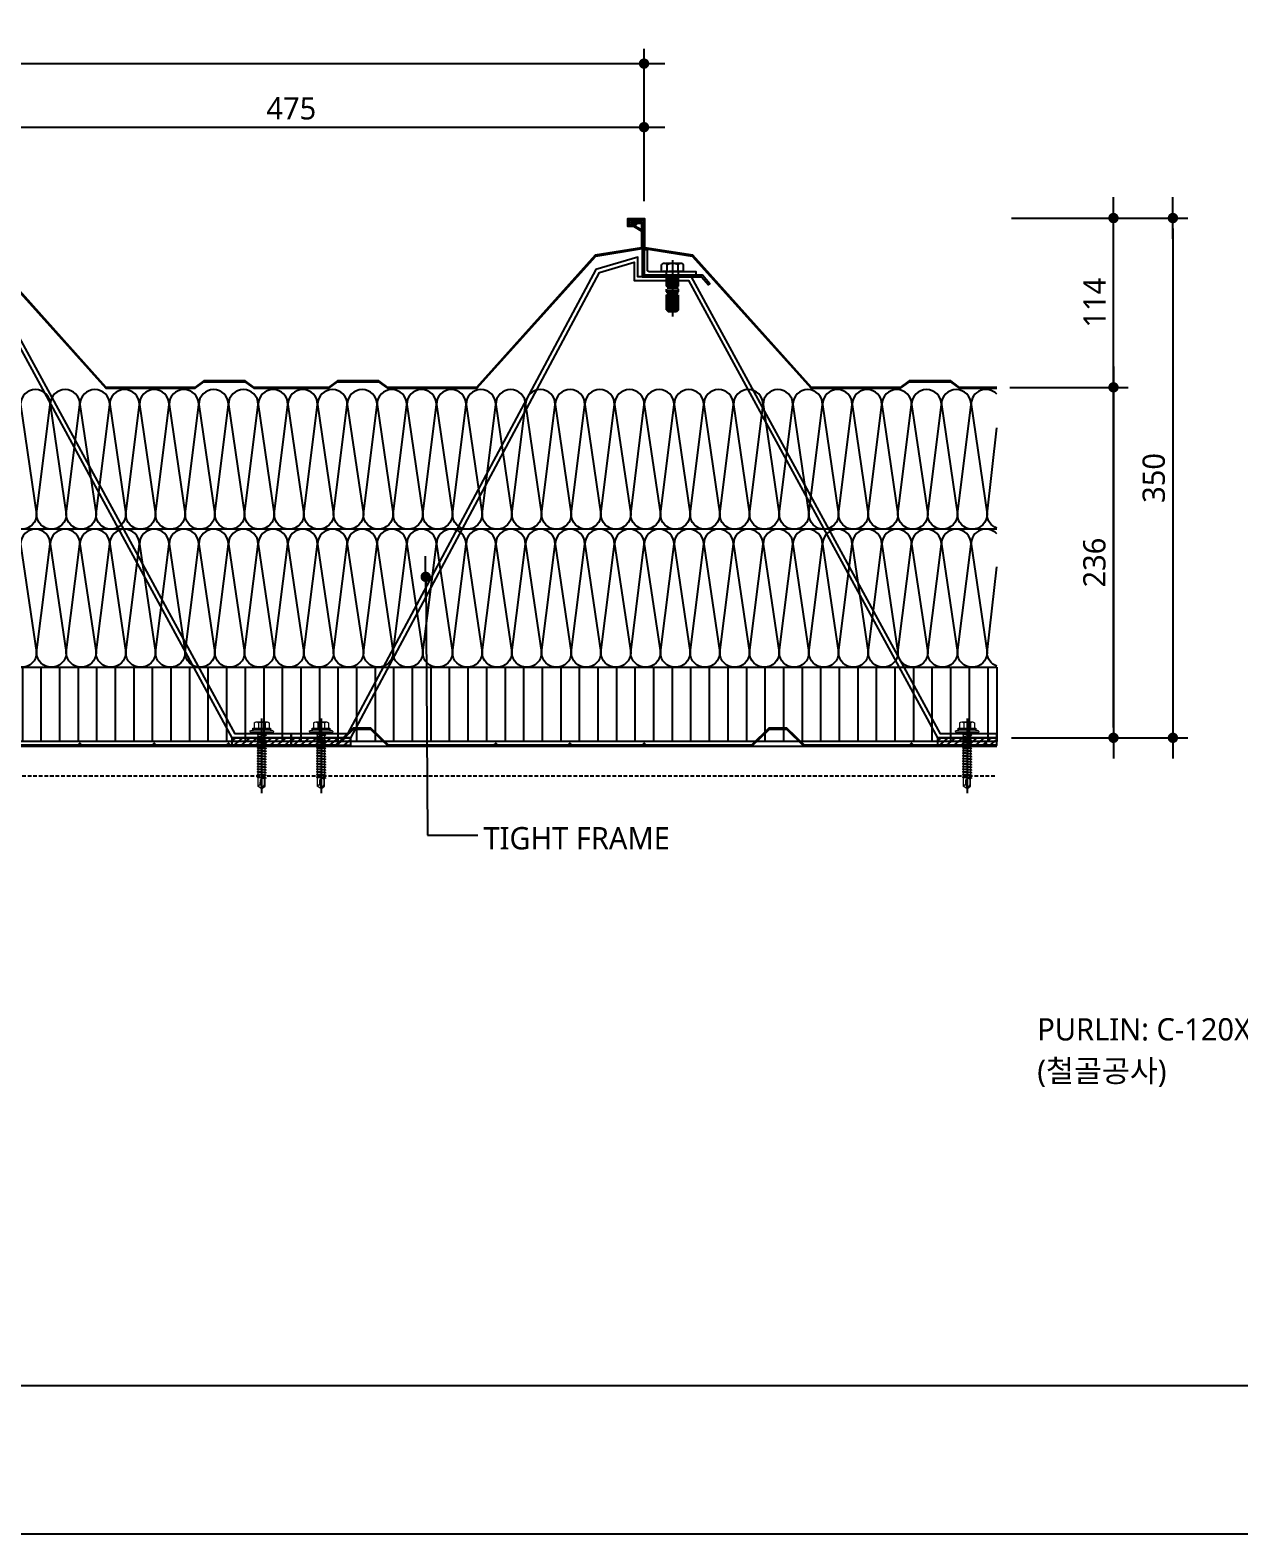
# Model space of a CAD drawing. Header units: millimetres. Extents: x -1365 to 31821, y 84 to 2865.
# Drawn here: x 24610 to 25424, y 1485 to 2498 of the extents above; entities that cross this region are included whole.
import ezdxf
from ezdxf.enums import TextEntityAlignment as Align

# ---------------------------------------------------------------- set-up
doc = ezdxf.new("R2010")
doc.units = ezdxf.units.MM
doc.header["$LTSCALE"] = 10
for name, pattern in [('CEN', [62, 60, -1, 0, -1]), ('CENTER', [2, 1.25, -0.25, 0.25, -0.25]), ('HID', [0.375, 0.25, -0.125])]:
    doc.linetypes.add(name, pattern=pattern)
doc.layers.get('DEFPOINTS').update_dxf_attribs({"color": 137})
for name, color, linetype in [('1', 7, 'Continuous'), ('2', 1, 'CENTER'), ('2SEC', 2, 'Continuous'), ('3', 3, 'Continuous'), ('6', 6, 'Continuous'), ('[]단열재', 8, 'Continuous'), ('A90-외벽마감상세도$0$ROOF DET(제일모직센타동)-120207(삼우수정)$0$3SEC', 3, 'Continuous'), ('AA-CLXK-CNTL(BLBR)', 11, 'CEN'), ('AA-METAL', 8, 'Continuous'), ('DIM', 7, 'Continuous'), ('SYM-LEAD', 6, 'Continuous'), ('TEXT', 3, 'Continuous')]:
    doc.layers.add(name, color=color, linetype=linetype)
doc.layers.add('SCREW', color=9, linetype='Continuous', lineweight=5)
doc.styles.add('맑은고딕', font='malgun.ttf')
doc.styles.add('스타일1', font='malgun.ttf')
doc.dimstyles.new('GAUN-10', dxfattribs={"dimscale": 10, "dimtxt": 1.5, "dimasz": 0.7, "dimexe": 1, "dimexo": 1, "dimgap": 0.5, "dimtad": 1, "dimdec": 0, "dimzin": 1, "dimdsep": 46, "dimlunit": 6, "dimtxsty": '맑은고딕', "dimblk": 'CJDOT', "dimcen": 0.09, "dimdle": 1, "dimclrd": 256, "dimclre": 256, "dimclrt": 3, "dimadec": 0, "dimazin": 0, "dimtfac": 1, "dimtdec": 0, "dimtix": 1, "dimtmove": 2, "dimatfit": 3, "dimldrblk": 'CJDOT', "dimfxl": 1, "dimtolj": 1, "dimtzin": 1, "dimarcsym": 0})

# ---------------------------------------------------------------- blocks, each defined once
blk = doc.blocks.new('CJDOT')
blk.add_line((-2, 0), (2, 0))
at = {"const_width": 0.5}
blk.add_lwpolyline([(-0.25, 0, 1), (0.25, 0, 1)], format="xyb", close=True, dxfattribs=at)
blk = doc.blocks.new('*D318')
at = {"layer": 'DEFPOINTS', "color": 0, "transparency": 16777216}
for p in [(25023.7, 2475.1), (24073.7, 2372.4), (25023.7, 2372.4)]:
    blk.add_point(p, dxfattribs=at)
at = {"layer": 'DIM', "lineweight": -2, "transparency": 16777216}
for p, q in [((24073.7, 2382.4), (24073.7, 2485.1)), ((25023.7, 2382.4), (25023.7, 2485.1)), ((24080.7, 2475.1), (25016.7, 2475.1))]:
    blk.add_line(p, q, dxfattribs=at)
at = {"layer": 'DIM', "lineweight": -2, "transparency": 16777216, "xscale": 7, "yscale": 7, "zscale": 7, "rotation": 180}
blk.add_blockref('CJDOT', (24073.7, 2475.1), dxfattribs=at)
at = {"layer": 'DIM', "lineweight": -2, "transparency": 16777216, "xscale": 7, "yscale": 7, "zscale": 7}
blk.add_blockref('CJDOT', (25023.7, 2475.1), dxfattribs=at)
at = {"layer": 'DIM', "color": 3, "transparency": 16777216, "insert": (24548.7, 2487.8), "char_height": 15, "attachment_point": 5, "style": '맑은고딕'}
blk.add_mtext('\\A1;950', dxfattribs=at)
blk = doc.blocks.new('*D320')
at = {"layer": 'DEFPOINTS', "color": 0, "transparency": 16777216}
for p in [(25023.7, 2432.3), (24548.7, 2382.4), (25023.7, 2382.4)]:
    blk.add_point(p, dxfattribs=at)
at = {"layer": 'DIM', "lineweight": -2, "transparency": 16777216}
for p, q in [((24548.7, 2392.4), (24548.7, 2442.3)), ((25023.7, 2392.4), (25023.7, 2442.3)), ((24555.7, 2432.3), (25016.7, 2432.3))]:
    blk.add_line(p, q, dxfattribs=at)
at = {"layer": 'DIM', "lineweight": -2, "transparency": 16777216, "xscale": 7, "yscale": 7, "zscale": 7, "rotation": 180}
blk.add_blockref('CJDOT', (24548.7, 2432.3), dxfattribs=at)
at = {"layer": 'DIM', "lineweight": -2, "transparency": 16777216, "xscale": 7, "yscale": 7, "zscale": 7}
blk.add_blockref('CJDOT', (25023.7, 2432.3), dxfattribs=at)
at = {"layer": 'DIM', "color": 3, "transparency": 16777216, "insert": (24786.2, 2444.9), "char_height": 15, "attachment_point": 5, "style": '맑은고딕'}
blk.add_mtext('\\A1;475', dxfattribs=at)
blk = doc.blocks.new('*D321')
at = {"layer": 'DEFPOINTS', "color": 0, "transparency": 16777216}
for p in [(25259.9, 2257.1), (25339.8, 2257.1), (25261.3, 2021.1)]:
    blk.add_point(p, dxfattribs=at)
at = {"layer": 'DIM', "lineweight": -2, "transparency": 16777216}
for p, q in [((25269.9, 2257.1), (25349.8, 2257.1)), ((25339.8, 2028.1), (25339.8, 2250.1)), ((25271.3, 2021.1), (25349.8, 2021.1))]:
    blk.add_line(p, q, dxfattribs=at)
at = {"layer": 'DIM', "lineweight": -2, "transparency": 16777216, "xscale": 7, "yscale": 7, "zscale": 7}
for p, rotation in [((25339.8, 2257.1), 90), ((25339.8, 2021.1), 270)]:
    blk.add_blockref('CJDOT', p, dxfattribs=dict(at, rotation=rotation))
at = {"layer": 'DIM', "color": 3, "transparency": 16777216, "insert": (25327, 2139.1), "char_height": 15, "attachment_point": 5, "rotation": 90, "style": '맑은고딕'}
blk.add_mtext('\\A1;236', dxfattribs=at)
blk = doc.blocks.new('*D322')
at = {"layer": 'DEFPOINTS', "color": 0, "transparency": 16777216}
for p in [(25261.2, 2371.1), (25339.8, 2371.1), (25259.9, 2257.1)]:
    blk.add_point(p, dxfattribs=at)
at = {"layer": 'DIM', "lineweight": -2, "transparency": 16777216}
for p, q in [((25271.2, 2371.1), (25349.8, 2371.1)), ((25339.8, 2264.1), (25339.8, 2364.1)), ((25269.9, 2257.1), (25349.8, 2257.1))]:
    blk.add_line(p, q, dxfattribs=at)
at = {"layer": 'DIM', "lineweight": -2, "transparency": 16777216, "xscale": 7, "yscale": 7, "zscale": 7}
for p, rotation in [((25339.8, 2371.1), 90), ((25339.8, 2257.1), 270)]:
    blk.add_blockref('CJDOT', p, dxfattribs=dict(at, rotation=rotation))
at = {"layer": 'DIM', "color": 3, "transparency": 16777216, "insert": (25327.1, 2314.1), "char_height": 15, "attachment_point": 5, "rotation": 90, "style": '맑은고딕'}
blk.add_mtext('\\A1;114', dxfattribs=at)
blk = doc.blocks.new('*D323')
at = {"layer": 'DEFPOINTS', "color": 0, "transparency": 16777216}
for p in [(25261.2, 2371.1), (25261.2, 2021.1), (25379.8, 2021.1)]:
    blk.add_point(p, dxfattribs=at)
at = {"layer": 'DIM', "lineweight": -2, "transparency": 16777216}
for p, q in [((25271.2, 2371.1), (25389.8, 2371.1)), ((25379.8, 2364.1), (25379.8, 2028.1)), ((25271.2, 2021.1), (25389.8, 2021.1))]:
    blk.add_line(p, q, dxfattribs=at)
at = {"layer": 'DIM', "lineweight": -2, "transparency": 16777216, "xscale": 7, "yscale": 7, "zscale": 7}
for p, rotation in [((25379.8, 2371.1), 90), ((25379.8, 2021.1), 270)]:
    blk.add_blockref('CJDOT', p, dxfattribs=dict(at, rotation=rotation))
at = {"layer": 'DIM', "color": 3, "transparency": 16777216, "insert": (25367, 2196.1), "char_height": 15, "attachment_point": 5, "rotation": 90, "style": '맑은고딕'}
blk.add_mtext('\\A1;350', dxfattribs=at)
blk = doc.blocks.new('FDSGSFDGSFDGSFDGGFH')
at = {"color": 1}
blk.add_line((6342950.5, -3408237.8), (6342950.5, -3408285.2), dxfattribs=at)
at = {"layer": '1', "color": 8}
for p, q in [((6342955, -3408253.3), (6342945.5, -3408253.3)), ((6342955.6, -3408251.6), (6342946.1, -3408251.6)), ((6342955, -3408256.7), (6342945.5, -3408256.7)), ((6342955, -3408260.1), (6342945.5, -3408260.1)), ((6342955, -3408263.5), (6342945.5, -3408263.5)), ((6342955.6, -3408255), (6342946.1, -3408255)), ((6342955.6, -3408258.4), (6342946.1, -3408258.4)), ((6342955.6, -3408261.8), (6342946.1, -3408261.8)), ((6342955.6, -3408265.2), (6342946.1, -3408265.2)), ((6342955, -3408266.9), (6342945.5, -3408266.9)), ((6342955, -3408270.3), (6342945.5, -3408270.3)), ((6342955, -3408273.7), (6342945.5, -3408273.7)), ((6342955, -3408277), (6342945.5, -3408277)), ((6342955.6, -3408268.6), (6342946.1, -3408268.6)), ((6342955.6, -3408272), (6342946.1, -3408272)), ((6342955.6, -3408275.4), (6342946.1, -3408275.4)), ((6342955.6, -3408278.7), (6342946.1, -3408278.7)), ((6342955.6, -3408279.6), (6342945.5, -3408279.6))]:
    blk.add_line(p, q, dxfattribs=at)
at = {"layer": '2', "color": 8}
for p, q in [((6342957.5, -3408240.6), (6342943.6, -3408240.6)), ((6342941.3, -3408247.4), (6342941.3, -3408241.6)), ((6342959.8, -3408247.4), (6342941.3, -3408247.4)), ((6342941.3, -3408247.4), (6342959.8, -3408247.4)), ((6342945.5, -3408279.6), (6342945.5, -3408247.4)), ((6342946.1, -3408251.6), (6342945.5, -3408249.9)), ((6342945.9, -3408247.4), (6342945.9, -3408241.6)), ((6342946.1, -3408280.2), (6342946.1, -3408251.6)), ((6342955, -3408251.6), (6342955.6, -3408249.9)), ((6342955, -3408280.2), (6342955, -3408251.6)), ((6342955.2, -3408247.4), (6342955.2, -3408241.6)), ((6342955.6, -3408279.6), (6342955.6, -3408247.4)), ((6342959.8, -3408247.4), (6342959.8, -3408241.6)), ((6342945.5, -3408279.6), (6342947.1, -3408281.3)), ((6342953.9, -3408281.3), (6342947.1, -3408281.3)), ((6342955.6, -3408279.6), (6342953.9, -3408281.3))]:
    blk.add_line(p, q, dxfattribs=at)
for centre, radius, start, end in [((6342943.6, -3408243.9), 3.29, 45.2164, 134.7836), ((6342950.5, -3408252.4), 11.8, 66.8008, 113.1992), ((6342957.5, -3408243.9), 3.29, 45.2164, 134.7836)]:
    blk.add_arc(centre, radius, start, end, dxfattribs=at)
blk = doc.blocks.new('dsgfdsgsfdgfdsgsdfgfdsg')
at = {"layer": 'AA-CLXK-CNTL(BLBR)', "color": 1}
blk.add_line((-48395.6, -8302.7), (-48395.6, -8353), dxfattribs=at)
at = {"layer": 'SCREW', "color": 8}
for p, q in [((-48403.6, -8311.4), (-48401.1, -8310.2)), ((-48403.6, -8311.4), (-48387.6, -8311.4)), ((-48403.6, -8311.4), (-48403.3, -8312.2)), ((-48388, -8312.2), (-48403.3, -8312.2)), ((-48400.6, -8305.7), (-48400.6, -8309.4)), ((-48399.3, -8305.2), (-48392, -8305.2)), ((-48398.8, -8314.1), (-48392.5, -8313.6)), ((-48398.8, -8314.1), (-48398.1, -8313.7)), ((-48398.8, -8314.1), (-48398.1, -8314.4)), ((-48398.1, -8313.7), (-48398.1, -8312.2)), ((-48398.1, -8313.7), (-48393.2, -8313.2)), ((-48398.1, -8314.4), (-48393.2, -8313.9)), ((-48397.9, -8305.7), (-48397.9, -8309.4)), ((-48393.4, -8305.7), (-48393.4, -8309.4)), ((-48393.2, -8313.2), (-48393.2, -8312.2)), ((-48392.5, -8313.6), (-48393.2, -8313.2)), ((-48392.5, -8313.6), (-48393.2, -8313.9)), ((-48393.2, -8315), (-48393.2, -8313.9)), ((-48393.2, -8315), (-48393.2, -8313.9)), ((-48390.6, -8305.7), (-48390.6, -8309.4)), ((-48387.6, -8311.4), (-48390.1, -8310.2)), ((-48387.6, -8311.4), (-48388, -8312.2)), ((-48398.8, -8315.9), (-48392.5, -8315.4)), ((-48398.8, -8315.9), (-48398.1, -8315.5)), ((-48398.8, -8315.9), (-48398.1, -8316.2)), ((-48398.8, -8317.7), (-48392.5, -8317.2)), ((-48398.8, -8317.7), (-48398.1, -8317.3)), ((-48398.8, -8317.7), (-48398.1, -8318)), ((-48398.8, -8319.5), (-48392.5, -8319)), ((-48398.8, -8319.5), (-48398.1, -8319.1)), ((-48398.8, -8319.5), (-48398.1, -8319.8)), ((-48398.8, -8321.3), (-48392.5, -8320.8)), ((-48398.8, -8321.3), (-48398.1, -8320.9)), ((-48398.8, -8321.3), (-48398.1, -8321.6)), ((-48398.8, -8323.1), (-48392.5, -8322.6)), ((-48398.8, -8323.1), (-48398.1, -8322.7)), ((-48398.8, -8323.1), (-48398.1, -8323.4)), ((-48398.1, -8315.5), (-48398.1, -8314.4)), ((-48398.1, -8315.5), (-48398.1, -8314.4)), ((-48398.1, -8315.5), (-48393.2, -8315)), ((-48398.1, -8316.2), (-48393.2, -8315.7)), ((-48398.1, -8317.3), (-48398.1, -8316.2)), ((-48398.1, -8317.3), (-48398.1, -8316.2)), ((-48398.1, -8317.3), (-48393.2, -8316.8)), ((-48398.1, -8318), (-48393.2, -8317.5)), ((-48398.1, -8320.9), (-48398.1, -8318)), ((-48398.1, -8319.1), (-48398.1, -8318)), ((-48398.1, -8319.1), (-48393.2, -8318.6)), ((-48398.1, -8319.8), (-48393.2, -8319.3)), ((-48398.1, -8320.9), (-48398.1, -8319.8)), ((-48398.1, -8320.9), (-48393.2, -8320.4)), ((-48398.1, -8321.6), (-48393.2, -8321.1)), ((-48398.1, -8322.7), (-48398.1, -8321.6)), ((-48398.1, -8322.7), (-48393.2, -8322.2)), ((-48398.1, -8323.4), (-48393.2, -8322.9)), ((-48398.1, -8324.5), (-48398.1, -8323.4)), ((-48398.1, -8324.5), (-48393.2, -8324)), ((-48392.5, -8315.4), (-48393.2, -8315)), ((-48392.5, -8315.4), (-48393.2, -8315.7)), ((-48393.2, -8316.8), (-48393.2, -8315.7)), ((-48393.2, -8316.8), (-48393.2, -8315.7)), ((-48392.5, -8317.2), (-48393.2, -8316.8)), ((-48392.5, -8317.2), (-48393.2, -8317.5)), ((-48393.2, -8318.6), (-48393.2, -8317.5)), ((-48393.2, -8318.6), (-48393.2, -8317.5)), ((-48392.5, -8319), (-48393.2, -8318.6)), ((-48392.5, -8319), (-48393.2, -8319.3)), ((-48393.2, -8320.4), (-48393.2, -8319.3)), ((-48393.2, -8320.4), (-48393.2, -8319.3)), ((-48392.5, -8320.8), (-48393.2, -8320.4)), ((-48392.5, -8320.8), (-48393.2, -8321.1)), ((-48393.2, -8322.2), (-48393.2, -8321.1)), ((-48392.5, -8322.6), (-48393.2, -8322.2)), ((-48392.5, -8322.6), (-48393.2, -8322.9)), ((-48393.2, -8324), (-48393.2, -8322.9)), ((-48392.5, -8324.4), (-48393.2, -8324)), ((-48398.8, -8324.9), (-48392.5, -8324.4)), ((-48398.8, -8324.9), (-48398.1, -8324.5)), ((-48398.8, -8324.9), (-48398.1, -8325.2)), ((-48398.8, -8326.7), (-48392.5, -8326.2)), ((-48398.8, -8326.7), (-48398.1, -8326.3)), ((-48398.8, -8326.7), (-48398.1, -8327)), ((-48398.8, -8328.5), (-48392.5, -8328)), ((-48398.8, -8328.5), (-48398.1, -8328.1)), ((-48398.8, -8328.5), (-48398.1, -8328.8)), ((-48398.8, -8330.3), (-48392.5, -8329.8)), ((-48398.8, -8330.3), (-48398.1, -8329.9)), ((-48398.8, -8330.3), (-48398.1, -8330.6)), ((-48398.8, -8332.1), (-48392.5, -8331.6)), ((-48398.8, -8332.1), (-48398.1, -8331.7)), ((-48398.8, -8332.1), (-48398.1, -8332.4)), ((-48398.8, -8333.9), (-48392.5, -8333.4)), ((-48398.8, -8333.9), (-48398.1, -8333.5)), ((-48398.8, -8333.9), (-48398.1, -8334.2)), ((-48398.1, -8325.2), (-48393.2, -8324.7)), ((-48398.1, -8326.3), (-48398.1, -8325.2)), ((-48398.1, -8326.3), (-48393.2, -8325.8)), ((-48398.1, -8327), (-48393.2, -8326.5)), ((-48398.1, -8328.1), (-48398.1, -8327)), ((-48398.1, -8328.1), (-48393.2, -8327.6)), ((-48398.1, -8328.8), (-48393.2, -8328.3)), ((-48398.1, -8329.9), (-48398.1, -8328.8)), ((-48398.1, -8329.9), (-48393.2, -8329.4)), ((-48398.1, -8330.6), (-48393.2, -8330.1)), ((-48398.1, -8331.7), (-48398.1, -8330.6)), ((-48398.1, -8331.7), (-48393.2, -8331.2)), ((-48398.1, -8332.4), (-48393.2, -8331.9)), ((-48398.1, -8333.5), (-48398.1, -8332.4)), ((-48398.1, -8333.5), (-48393.2, -8333)), ((-48398.1, -8334.2), (-48393.2, -8333.7)), ((-48398.1, -8335.3), (-48398.1, -8334.2)), ((-48392.5, -8324.4), (-48393.2, -8324.7)), ((-48393.2, -8325.8), (-48393.2, -8324.7)), ((-48392.5, -8326.2), (-48393.2, -8325.8)), ((-48392.5, -8326.2), (-48393.2, -8326.5)), ((-48393.2, -8327.6), (-48393.2, -8326.5)), ((-48392.5, -8328), (-48393.2, -8327.6)), ((-48392.5, -8328), (-48393.2, -8328.3)), ((-48393.2, -8329.4), (-48393.2, -8328.3)), ((-48392.5, -8329.8), (-48393.2, -8329.4)), ((-48392.5, -8329.8), (-48393.2, -8330.1)), ((-48393.2, -8331.2), (-48393.2, -8330.1)), ((-48392.5, -8331.6), (-48393.2, -8331.2)), ((-48392.5, -8331.6), (-48393.2, -8331.9)), ((-48393.2, -8333), (-48393.2, -8331.9)), ((-48392.5, -8333.4), (-48393.2, -8333)), ((-48392.5, -8333.4), (-48393.2, -8333.7)), ((-48393.2, -8334.8), (-48393.2, -8333.7)), ((-48398.8, -8335.7), (-48392.5, -8335.2)), ((-48398.8, -8335.7), (-48398.1, -8335.3)), ((-48398.8, -8335.7), (-48398.1, -8336)), ((-48398.8, -8337.5), (-48392.5, -8337)), ((-48398.8, -8337.5), (-48398.1, -8337.1)), ((-48398.8, -8337.5), (-48398.1, -8337.8)), ((-48398.8, -8339.3), (-48392.5, -8338.8)), ((-48398.8, -8339.3), (-48398.1, -8338.9)), ((-48398.8, -8339.3), (-48398.1, -8339.6)), ((-48398.8, -8341.1), (-48392.5, -8340.6)), ((-48398.8, -8341.1), (-48398.1, -8340.7)), ((-48398.8, -8341.1), (-48398.1, -8341.4)), ((-48398.8, -8342.9), (-48392.5, -8342.4)), ((-48398.8, -8342.9), (-48398.1, -8342.5)), ((-48398.8, -8342.9), (-48398.1, -8343.2)), ((-48398.1, -8335.3), (-48393.2, -8334.8)), ((-48398.1, -8336), (-48393.2, -8335.5)), ((-48398.1, -8337.1), (-48398.1, -8336)), ((-48398.1, -8337.1), (-48393.2, -8336.6)), ((-48398.1, -8337.8), (-48393.2, -8337.3)), ((-48398.1, -8338.9), (-48398.1, -8337.8)), ((-48398.1, -8338.9), (-48393.2, -8338.4)), ((-48398.1, -8339.6), (-48393.2, -8339.1)), ((-48398.1, -8340.7), (-48398.1, -8339.6)), ((-48398.1, -8340.7), (-48393.2, -8340.2)), ((-48398.1, -8341.4), (-48393.2, -8340.9)), ((-48398.1, -8342.5), (-48398.1, -8341.4)), ((-48398.1, -8342.5), (-48393.2, -8342)), ((-48398.1, -8343.2), (-48397, -8343.1)), ((-48397.9, -8348.4), (-48397.9, -8343.2)), ((-48397.9, -8343.2), (-48397.9, -8343.2)), ((-48397.4, -8344), (-48397.9, -8344.2)), ((-48397.8, -8348.2), (-48397.8, -8344.1)), ((-48397, -8343.1), (-48397.4, -8344)), ((-48397.4, -8344), (-48397.4, -8347.4)), ((-48396, -8343), (-48393.1, -8342.7)), ((-48392.5, -8335.2), (-48393.2, -8334.8)), ((-48392.5, -8335.2), (-48393.2, -8335.5)), ((-48393.2, -8336.6), (-48393.2, -8335.5)), ((-48392.5, -8337), (-48393.2, -8336.6)), ((-48392.5, -8337), (-48393.2, -8337.3)), ((-48393.2, -8338.4), (-48393.2, -8337.3)), ((-48392.5, -8338.8), (-48393.2, -8338.4)), ((-48392.5, -8338.8), (-48393.2, -8339.1)), ((-48393.2, -8340.2), (-48393.2, -8339.1)), ((-48392.5, -8340.6), (-48393.2, -8340.2)), ((-48392.5, -8340.6), (-48393.2, -8340.9)), ((-48393.2, -8342), (-48393.2, -8340.9)), ((-48392.5, -8342.4), (-48393.2, -8342)), ((-48392.5, -8342.4), (-48393.1, -8342.7)), ((-48393.1, -8342.7), (-48393.1, -8348.4)), ((-48395.6, -8350.2), (-48397.9, -8348.4)), ((-48395.6, -8350.2), (-48397.8, -8348.2)), ((-48397.4, -8347.4), (-48395.6, -8350.2)), ((-48394.8, -8347.2), (-48395.6, -8350.2)), ((-48395.6, -8350.2), (-48393.1, -8348.4)), ((-48394.8, -8347.2), (-48393.1, -8348.4))]:
    blk.add_line(p, q, dxfattribs=at)
blk.add_lwpolyline([(-48389.6, -8310), (-48389.6, -8309.5, 0.414214), (-48389.8, -8309.4), (-48400.6, -8309.4), (-48401.5, -8309.4, 0.414214), (-48401.6, -8309.5), (-48401.6, -8310, 0.414214), (-48401.5, -8310.2), (-48389.8, -8310.2, 0.414214)], format="xyb", close=True, dxfattribs=at)
for centre, radius, start, end in [((-48399.3, -8307.2), 2.07, 48.3968, 131.6032), ((-48395.6, -8310.3), 5.11, 63.8596, 116.1404), ((-48392, -8307.2), 2.07, 48.3968, 131.6032), ((-48396.3, -8344.4), 1.41, 2.6881, 120.338), ((-48405, -8346.3), 10.3, 354.5451, 11.0231)]:
    blk.add_arc(centre, radius, start, end, dxfattribs=at)

msp = doc.modelspace()

# ---------------------------------------------------------------- hatches: boundary and pattern name
at = {"layer": '1'}
h = msp.add_hatch(dxfattribs=at)
h.set_pattern_fill('ANSI31', color=256, angle=-4.1743)
h.set_pattern_definition([(40.825725986, (-5332870.3334, 6556916.2916), (-2.0756893693, 2.4025275528), [])])
h.paths.add_polyline_path([(24746.2, 2021.1), (24746.2, 2016.1), (24786.2, 2016.1), (24786.2, 2021.1)])
h = msp.add_hatch(dxfattribs=at)
h.set_pattern_fill('ANSI31', color=256, angle=-4.1743)
h.set_pattern_definition([(40.825725986, (-5332830.3334, 6556916.2916), (-2.0756893693, 2.4025275528), [])])
h.paths.add_polyline_path([(24786.2, 2021.1), (24786.2, 2016.1), (24826.2, 2016.1), (24826.2, 2021.1)])
h = msp.add_hatch(dxfattribs=at)
h.set_pattern_fill('ANSI31', color=256, angle=-4.1743)
h.set_pattern_definition([(40.825725986, (-5332395.3334, 6556916.2916), (-2.0756893693, 2.4025275528), [])])
h.paths.add_polyline_path([(25221.2, 2021.1), (25221.2, 2016.1), (25261.2, 2016.1), (25261.2, 2021.1)])
at = {"layer": '[]단열재'}
h = msp.add_hatch(dxfattribs=at)
h.set_pattern_fill('ANSI31', color=256, scale=100, angle=45)
h.set_pattern_definition([(90, (-6310169.697, 3395986.813), (-12.5, 3e-15), [])])
h.paths.add_polyline_path([(25261.2, 2068.6), (25261.2, 2018.6), (23836.2, 2018.6), (23836.2, 2068.6)])

# ---------------------------------------------------------------- linework, layer by layer
for p, q in [((25339.8, 2258.6), (25339.8, 2030.6)), ((23836.2, 2015.5), (25261.2, 2015.5)), ((23782.7, 1585), (27219.6, 1585)), ((23780.5, 1485), (27217.4, 1485))]:
    msp.add_line(p, q)
at = {"linetype": 'HID'}
msp.add_line((23836.2, 1995.5), (25261.2, 1995.5), dxfattribs=at)
at = {"layer": '1'}
for points in [[(24746.2, 2021.1), (24746.2, 2016.1), (24786.2, 2016.1), (24786.2, 2021.1)], [(24786.2, 2021.1), (24786.2, 2016.1), (24826.2, 2016.1), (24826.2, 2021.1)], [(25221.2, 2021.1), (25221.2, 2016.1), (25261.2, 2016.1), (25261.2, 2021.1)]]:
    msp.add_lwpolyline(points, close=True, dxfattribs=at)
at = {"layer": '2SEC'}
for points in [[(24571.4, 2015.5), (24642.7, 2015.5), (24643.8, 2016.7), (24645, 2015.5), (24692.7, 2015.5), (24693.8, 2016.7), (24695, 2015.5), (24742.7, 2015.5), (24743.8, 2016.7), (24745, 2015.5), (24816.2, 2015.5), (24828.1, 2026.9), (24833.8, 2026.9), (24839.6, 2026.9), (24851.4, 2015.5), (24922.7, 2015.5), (24923.8, 2016.7), (24925, 2015.5), (24972.7, 2015.5), (24973.8, 2016.7), (24975, 2015.5), (25022.7, 2015.5), (25023.8, 2016.7), (25025, 2015.5), (25096.2, 2015.5), (25108.1, 2026.9), (25113.8, 2026.9), (25119.6, 2026.9), (25131.4, 2015.5), (25202.7, 2015.5), (25203.8, 2016.7), (25205, 2015.5), (25252.7, 2015.5), (25253.8, 2016.7), (25255, 2015.5), (25261.2, 2015.5)], [(25261.2, 2016.1), (25255.2, 2016.1), (25253.8, 2017.5), (25252.4, 2016.1), (25205.2, 2016.1), (25203.8, 2017.5), (25202.4, 2016.1), (25131.7, 2016.1), (25119.8, 2027.5), (25113.8, 2027.5), (25107.8, 2027.5), (25096, 2016.1), (25025.2, 2016.1), (25023.8, 2017.5), (25022.4, 2016.1), (24975.2, 2016.1), (24973.8, 2017.5), (24972.4, 2016.1), (24925.2, 2016.1), (24923.8, 2017.5), (24922.4, 2016.1), (24851.7, 2016.1), (24839.8, 2027.5), (24833.8, 2027.5), (24827.8, 2027.5), (24816, 2016.1), (24745.2, 2016.1), (24743.8, 2017.5), (24742.4, 2016.1), (24695.2, 2016.1), (24693.8, 2017.5), (24692.4, 2016.1), (24645.2, 2016.1), (24643.8, 2017.5), (24642.4, 2016.1), (24571.7, 2016.1)]]:
    msp.add_lwpolyline(points, dxfattribs=at)
at = {"layer": '3'}
for points in [[(24351.2, 2021.1), (24518.7, 2334.5), (24542.1, 2341.3), (24542.1, 2329), (24578.6, 2329), (24746.2, 2021.1), (24786.2, 2021.1), (24786.2, 2023.7), (24748.3, 2023.7), (24580.7, 2331.5), (24544.6, 2331.5), (24544.6, 2344.7), (24516.3, 2336.4), (24349.1, 2023.7), (24311.2, 2023.7), (24311.2, 2021.1), (24351.2, 2021.1)], [(24826.2, 2021.1), (24993.7, 2334.5), (25017.1, 2341.3), (25017.1, 2329), (25053.6, 2329), (25221.2, 2021.1), (25261.2, 2021.1), (25261.2, 2023.7), (25223.3, 2023.7), (25055.7, 2331.5), (25019.6, 2331.5), (25019.6, 2344.7), (24991.3, 2336.4), (24824.1, 2023.7), (24786.2, 2023.7), (24786.2, 2021.1), (24826.2, 2021.1)]]:
    msp.add_lwpolyline(points, close=True, dxfattribs=at)
at = {"layer": '6'}
for points in [[(25261.2, 2257.1), (25236.2, 2257.1), (25230.2, 2261.5), (25202.2, 2261.5), (25196.2, 2257.1), (25136.5, 2257.1), (25056.5, 2346.1), (25024.3, 2351.1), (25024.3, 2370.5), (25012.5, 2370.5), (25012.5, 2365.6), (25016.5, 2365.6), (25021.7, 2362.6), (25022, 2363.2), (25016.6, 2366.2), (25013.1, 2366.2), (25013.1, 2369.9), (25023.7, 2369.9), (25023.7, 2350.5), (25056.2, 2345.5), (25136.2, 2256.5), (25196.4, 2256.5), (25202.4, 2260.9), (25230, 2260.9), (25236, 2256.5), (25261.2, 2256.5)], [(24581.9, 2344.8), (24661.2, 2256.5), (24721.4, 2256.5), (24727.4, 2260.9), (24755, 2260.9), (24761, 2256.5), (24811.4, 2256.5), (24817.4, 2260.9), (24845, 2260.9), (24851, 2256.5), (24911.2, 2256.5), (24991.2, 2345.5), (25022.5, 2350.5), (25022.5, 2368.3), (25015.6, 2368.3), (25015.6, 2367.7), (25021.9, 2367.7), (25021.9, 2351.1), (25021.9, 2351.1), (24990.9, 2346.1), (24911, 2257.1), (24851.2, 2257.1), (24845.2, 2261.5), (24817.2, 2261.5), (24811.2, 2257.1), (24761.2, 2257.1), (24755.2, 2261.5), (24727.2, 2261.5), (24721.2, 2257.1), (24661.5, 2257.1), (24582.2, 2345.4)]]:
    msp.add_lwpolyline(points, dxfattribs=at)
at = {"layer": '[]단열재'}
msp.add_line((25261.3, 2161.6), (23836.2, 2161.6), dxfattribs=at)
for points in [[(24723.9, 2245.6, 1), (24703.9, 2245.6), (24714.7, 2171.6, -1), (24694.7, 2171.6), (24703.9, 2245.6, 1), (24683.9, 2245.6), (24694.7, 2171.6, -1), (24674.7, 2171.6), (24683.9, 2245.6, 1), (24663.9, 2245.6), (24674.7, 2171.6, -1), (24654.7, 2171.6), (24663.9, 2245.6, 1), (24643.9, 2245.6), (24654.7, 2171.6, -1), (24634.7, 2171.6), (24643.9, 2245.6, 1), (24623.9, 2245.6), (24634.7, 2171.6, -1), (24614.7, 2171.6), (24623.9, 2245.6, 1), (24603.9, 2245.6), (24614.7, 2171.6, -1), (24594.7, 2171.6)], [(24883.9, 2245.6, 1), (24863.9, 2245.6), (24874.7, 2171.6, -1), (24854.7, 2171.6), (24863.9, 2245.6, 1), (24843.9, 2245.6), (24854.7, 2171.6, -1), (24834.7, 2171.6), (24843.9, 2245.6, 1), (24823.9, 2245.6), (24834.7, 2171.6, -1), (24814.7, 2171.6), (24823.9, 2245.6, 1), (24803.9, 2245.6), (24814.7, 2171.6, -1), (24794.7, 2171.6), (24803.9, 2245.6, 1), (24783.9, 2245.6), (24794.7, 2171.6, -1), (24774.7, 2171.6), (24783.9, 2245.6, 1), (24763.9, 2245.6), (24774.7, 2171.6, -1), (24754.7, 2171.6), (24763.9, 2245.6, 1), (24743.9, 2245.6), (24754.7, 2171.6, -1), (24734.7, 2171.6), (24743.9, 2245.6, 1), (24723.9, 2245.6), (24734.7, 2171.6, -1), (24714.7, 2171.6), (24723.9, 2245.6)], [(25043.9, 2245.6, 1), (25023.9, 2245.6), (25034.7, 2171.6, -1), (25014.7, 2171.6), (25023.9, 2245.6, 1), (25003.9, 2245.6), (25014.7, 2171.6, -1), (24994.7, 2171.6), (25003.9, 2245.6, 1), (24983.9, 2245.6), (24994.7, 2171.6, -1), (24974.7, 2171.6), (24983.9, 2245.6, 1), (24963.9, 2245.6), (24974.7, 2171.6, -1), (24954.7, 2171.6), (24963.9, 2245.6, 1), (24943.9, 2245.6), (24954.7, 2171.6, -1), (24934.7, 2171.6), (24943.9, 2245.6, 1), (24923.9, 2245.6), (24934.7, 2171.6, -1), (24914.7, 2171.6), (24923.9, 2245.6, 1), (24903.9, 2245.6), (24914.7, 2171.6, -1), (24894.7, 2171.6), (24903.9, 2245.6, 1), (24883.9, 2245.6), (24894.7, 2171.6, -1), (24874.7, 2171.6), (24883.9, 2245.6)], [(25203.9, 2245.6, 1), (25183.9, 2245.6), (25194.7, 2171.6, -1), (25174.7, 2171.6), (25183.9, 2245.6, 1), (25163.9, 2245.6), (25174.7, 2171.6, -1), (25154.7, 2171.6), (25163.9, 2245.6, 1), (25143.9, 2245.6), (25154.7, 2171.6, -1), (25134.7, 2171.6), (25143.9, 2245.6, 1), (25123.9, 2245.6), (25134.7, 2171.6, -1), (25114.7, 2171.6), (25123.9, 2245.6, 1), (25103.9, 2245.6), (25114.7, 2171.6, -1), (25094.7, 2171.6), (25103.9, 2245.6, 1), (25083.9, 2245.6), (25094.7, 2171.6, -1), (25074.7, 2171.6), (25083.9, 2245.6, 1), (25063.9, 2245.6), (25074.7, 2171.6, -1), (25054.7, 2171.6), (25063.9, 2245.6, 1), (25043.9, 2245.6), (25054.7, 2171.6, -1), (25034.7, 2171.6), (25043.9, 2245.6)], [(25261.2, 2252.5, 0.68128), (25243.9, 2245.6), (25254.7, 2171.6, -1), (25234.7, 2171.6), (25243.9, 2245.6, 1), (25223.9, 2245.6), (25234.7, 2171.6, -1), (25214.7, 2171.6), (25223.9, 2245.6, 1), (25203.9, 2245.6), (25214.7, 2171.6, -1), (25194.7, 2171.6), (25203.9, 2245.6)], [(24875.2, 2168.6, -0.076942), (24874.7, 2171.6), (24883.9, 2245.6)], [(25261.2, 2162.3, -0.313898), (25254.7, 2171.6), (25261.2, 2229.9)], [(24723.9, 2151.6, 1), (24703.9, 2151.6), (24714.7, 2078.6, -1), (24694.7, 2078.6), (24703.9, 2151.6, 1), (24683.9, 2151.6), (24694.7, 2078.6, -1), (24674.7, 2078.6), (24683.9, 2151.6, 1), (24663.9, 2151.6), (24674.7, 2078.6, -1), (24654.7, 2078.6), (24663.9, 2151.6, 1), (24643.9, 2151.6), (24654.7, 2078.6, -1), (24634.7, 2078.6), (24643.9, 2151.6, 1), (24623.9, 2151.6), (24634.7, 2078.6, -1), (24614.7, 2078.6), (24623.9, 2151.6, 1), (24603.9, 2151.6), (24614.7, 2078.6, -1), (24594.7, 2078.6)], [(24883.9, 2151.6, 1), (24863.9, 2151.6), (24874.7, 2078.6, -1), (24854.7, 2078.6), (24863.9, 2151.6, 1), (24843.9, 2151.6), (24854.7, 2078.6, -1), (24834.7, 2078.6), (24843.9, 2151.6, 1), (24823.9, 2151.6), (24834.7, 2078.6, -1), (24814.7, 2078.6), (24823.9, 2151.6, 1), (24803.9, 2151.6), (24814.7, 2078.6, -1), (24794.7, 2078.6), (24803.9, 2151.6, 1), (24783.9, 2151.6), (24794.7, 2078.6, -1), (24774.7, 2078.6), (24783.9, 2151.6, 1), (24763.9, 2151.6), (24774.7, 2078.6, -1), (24754.7, 2078.6), (24763.9, 2151.6, 1), (24743.9, 2151.6), (24754.7, 2078.6, -1), (24734.7, 2078.6), (24743.9, 2151.6, 1), (24723.9, 2151.6), (24734.7, 2078.6, -1), (24714.7, 2078.6), (24723.9, 2151.6)], [(25043.9, 2151.6, 1), (25023.9, 2151.6), (25034.7, 2078.6, -1), (25014.7, 2078.6), (25023.9, 2151.6, 1), (25003.9, 2151.6), (25014.7, 2078.6, -1), (24994.7, 2078.6), (25003.9, 2151.6, 1), (24983.9, 2151.6), (24994.7, 2078.6, -1), (24974.7, 2078.6), (24983.9, 2151.6, 1), (24963.9, 2151.6), (24974.7, 2078.6, -1), (24954.7, 2078.6), (24963.9, 2151.6, 1), (24943.9, 2151.6), (24954.7, 2078.6, -1), (24934.7, 2078.6), (24943.9, 2151.6, 1), (24923.9, 2151.6), (24934.7, 2078.6, -1), (24914.7, 2078.6), (24923.9, 2151.6, 1), (24903.9, 2151.6), (24914.7, 2078.6, -1), (24894.7, 2078.6), (24903.9, 2151.6, 1), (24883.9, 2151.6), (24894.7, 2078.6, -1), (24874.7, 2078.6), (24883.9, 2151.6)], [(25203.9, 2151.6, 1), (25183.9, 2151.6), (25194.7, 2078.6, -1), (25174.7, 2078.6), (25183.9, 2151.6, 1), (25163.9, 2151.6), (25174.7, 2078.6, -1), (25154.7, 2078.6), (25163.9, 2151.6, 1), (25143.9, 2151.6), (25154.7, 2078.6, -1), (25134.7, 2078.6), (25143.9, 2151.6, 1), (25123.9, 2151.6), (25134.7, 2078.6, -1), (25114.7, 2078.6), (25123.9, 2151.6, 1), (25103.9, 2151.6), (25114.7, 2078.6, -1), (25094.7, 2078.6), (25103.9, 2151.6, 1), (25083.9, 2151.6), (25094.7, 2078.6, -1), (25074.7, 2078.6), (25083.9, 2151.6, 1), (25063.9, 2151.6), (25074.7, 2078.6, -1), (25054.7, 2078.6), (25063.9, 2151.6, 1), (25043.9, 2151.6), (25054.7, 2078.6, -1), (25034.7, 2078.6), (25043.9, 2151.6)], [(25261.2, 2158.5, 0.68128), (25243.9, 2151.6), (25254.7, 2078.6, -1), (25234.7, 2078.6), (25243.9, 2151.6, 1), (25223.9, 2151.6), (25234.7, 2078.6, -1), (25214.7, 2078.6), (25223.9, 2151.6, 1), (25203.9, 2151.6), (25214.7, 2078.6, -1), (25194.7, 2078.6), (25203.9, 2151.6)], [(24875.2, 2075.6, -0.076942), (24874.7, 2078.6), (24883.9, 2151.6)], [(25261.2, 2069.3, -0.313898), (25254.7, 2078.6), (25261.2, 2136.2)]]:
    msp.add_lwpolyline(points, format="xyb", dxfattribs=at)
msp.add_lwpolyline([(25261.2, 2068.6), (25261.2, 2018.6), (23836.2, 2018.6), (23836.2, 2068.6)], close=True, dxfattribs=at)
at = {"layer": 'A90-외벽마감상세도$0$ROOF DET(제일모직센타동)-120207(삼우수정)$0$3SEC'}
msp.add_lwpolyline([(25018.7, 2366.5), (25018.7, 2367.7), (25014.7, 2367.7), (25014.7, 2368.3), (25022.5, 2368.3), (25022.5, 2331.5), (25062.5, 2331.5), (25067, 2326.2), (25067.9, 2326.9), (25063.1, 2332.7), (25023.7, 2332.7), (25023.7, 2369.5), (25013.5, 2369.5), (25013.5, 2366.5)], close=True, dxfattribs=at)
at = {"layer": 'AA-METAL'}
msp.add_lwpolyline([(25023.7, 2349.7), (25023.7, 2333.7, 0.414214), (25024.7, 2332.7), (25058.7, 2332.7), (25058.7, 2335), (25027, 2335, -0.414214), (25026, 2336), (25026, 2349.7), (25023.7, 2349.7)], format="xyb", close=True, dxfattribs=at)

# ---------------------------------------------------------------- block references
at = {"xscale": 0.8, "yscale": 0.8, "zscale": 0.8}
msp.add_blockref('FDSGSFDGSFDGSFDGGFH', (-5049317.5, 2728933), dxfattribs=at)
at = {"xscale": -1}
for p in [(-23629.4, 10336.9), (-23589.4, 10336.9), (-23154.4, 10336.9)]:
    msp.add_blockref('dsgfdsgsfdgfdsgsdfgfdsg', p, dxfattribs=at)

# ---------------------------------------------------------------- texts
at = {"layer": 'TEXT', "color": 3, "style": '스타일1'}
msp.add_text('TIGHT FRAME ', height=15, dxfattribs=at).set_placement((24915.6, 1946))
for s, p in [('PURLIN: C-120X60X20X3.2T', (25288.5, 1824.8)), ('(철골공사)', (25288.5, 1796.8))]:
    msp.add_text(s, height=15, dxfattribs=at).set_placement(p, align=Align.MIDDLE_LEFT)

# ---------------------------------------------------------------- dimensions: what is measured, and where the dimension line sits
at = {"layer": 'DIM'}
for base, p1, p2, picture, middle in [((25023.7, 2475.1), (24073.7, 2372.4), (25023.7, 2372.4), '*D318', (24548.7, 2487.8)), ((25023.7, 2432.3), (24548.7, 2382.4), (25023.7, 2382.4), '*D320', (24786.2, 2444.9))]:
    dim = msp.add_linear_dim(base=base, p1=p1, p2=p2, dimstyle='GAUN-10', dxfattribs=at)
    dim.commit()
    dim.dimension.update_dxf_attribs({"geometry": picture, "text_midpoint": middle})
for base, p1, p2, picture, middle in [((25339.8, 2371.1), (25259.9, 2257.1), (25261.2, 2371.1), '*D322', (25327.1, 2314.1)), ((25379.8, 2021.1), (25261.2, 2371.1), (25261.2, 2021.1), '*D323', (25367, 2196.1)), ((25339.8, 2257.1), (25261.3, 2021.1), (25259.9, 2257.1), '*D321', (25327, 2139.1))]:
    dim = msp.add_linear_dim(base=base, p1=p1, p2=p2, angle=90, dimstyle='GAUN-10', dxfattribs=at)
    dim.commit()
    dim.dimension.update_dxf_attribs({"geometry": picture, "text_midpoint": middle})

# ---------------------------------------------------------------- leaders
at = {"layer": 'SYM-LEAD'}
msp.add_leader([(24876.7, 2129.5), (24877.8, 1955.6), (24911.7, 1955.6)], dimstyle='GAUN-10', dxfattribs=at)

doc.saveas('drawing.dxf')
